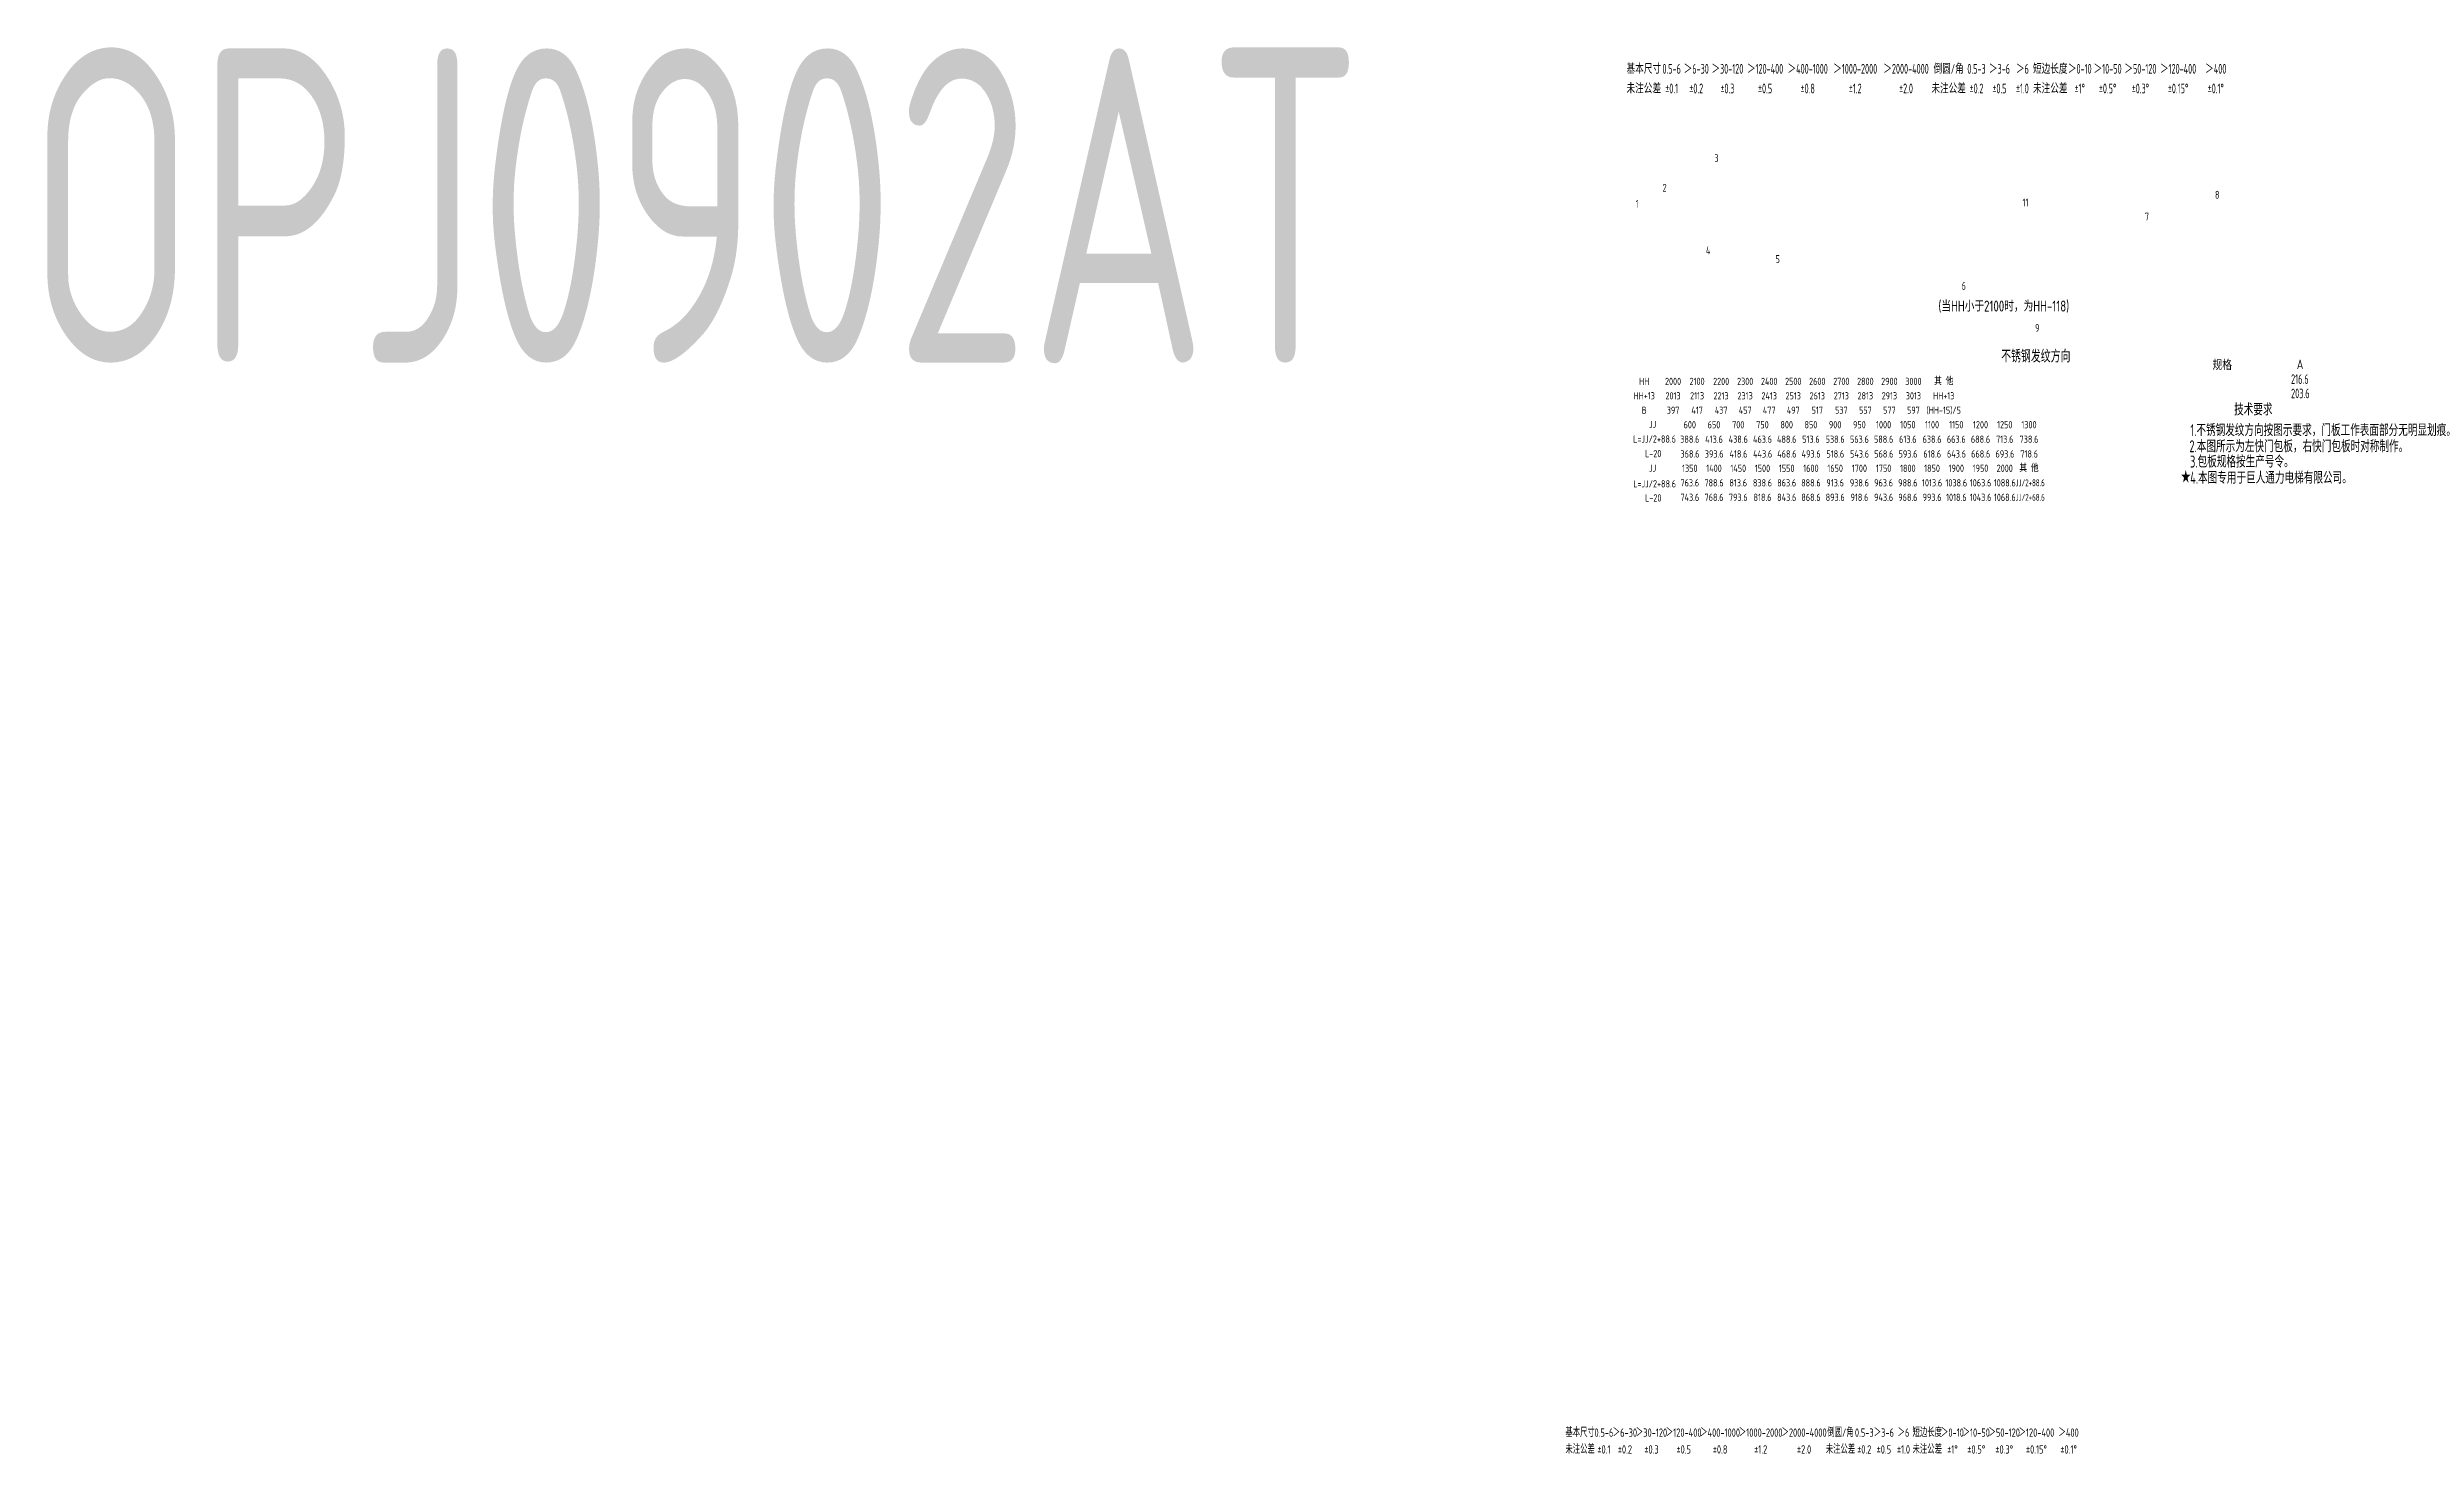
# Model space of a CAD drawing. Header units: inches. Extents: x 14216 to 120088, y -29410 to 23559.
# Drawn here: x 104774 to 112314, y 9939 to 14415 of the extents above; entities that cross this region are included whole.
import ezdxf
from ezdxf.enums import TextEntityAlignment as Align

# ---------------------------------------------------------------- set-up
doc = ezdxf.new("R2010")
doc.units = ezdxf.units.IN
doc.header["$LTSCALE"] = 0.3
doc.header["$MEASUREMENT"] = 0
doc.layers.add('2', color=2, linetype='Continuous')
doc.layers.add('2细实线', color=2, linetype='Continuous')
doc.styles.add('HZ', font='isocp2.shx', dxfattribs={"width": 0.7, "bigfont": 'hztxt.shx'})

msp = doc.modelspace()

# ---------------------------------------------------------------- texts
at = {"layer": '2', "color": 4, "style": 'HZ', "width": 0.7}
for s, p in [('3', (110079.308, 14049.719)), ('2', (109914.561, 13955.436)), ('8', (111672.563, 13933.258)), ('1', (109828.822, 13904.443)), ('11', (111060.199, 13908.521)), ('7', (111449.571, 13863.808)), ('4', (110052.406, 13756.227)), ('5', (110274.053, 13728.503)), ('6', (110866.194, 13643.014)), ('9', (111099.989, 13509.427))]:
    msp.add_text(s, height=25, dxfattribs=at).set_placement(p)
at = {"layer": '2', "color": 6, "style": 'HZ', "width": 0.8}
msp.add_text('(当HH小于2100时，为HH-118)', height=35, dxfattribs=at).set_placement((111000.368, 13591.432), align=Align.MIDDLE_CENTER)
at = {"layer": '2', "color": 6, "style": 'HZ'}
for s, height, width, p in [('不锈钢发纹方向', 40, 0.75, (110991.995, 13411.84)), ('技术要求', 38, 0.7, (111733.403, 13243.262)), ('1.不锈钢发纹方向按图示要求，门板工作表面部分无明显划痕。', 38, 0.7, (111594.474, 13177.575)), ('2.本图所示为左快门包板，右快门包板时对称制作。', 38, 0.7, (111591.297, 13126.281)), ('3.包板规格按生产号令。', 38, 0.7, (111593.238, 13077.484)), ('4.本图专用于巨人通力电梯有限公司。', 38, 0.7, (111593.602, 13026.076))]:
    msp.add_text(s, height=height, dxfattribs=dict(at, width=width)).set_placement(p)
at = {"layer": '2', "style": 'HZ'}
for s, height, width, p in [('规格', 30.4363, 0.85, (111664.586, 13387.968)), ('A', 30.436, 0.85, (111932.931, 13390.677)), ('★', 38, 0.8, (111564.403, 13028.703))]:
    msp.add_text(s, height=height, dxfattribs=dict(at, width=width)).set_placement(p)
at = {"layer": '2', "color": 6, "insert": (106833.584, 13910.575), "char_height": 1000, "attachment_point": 5, "style": 'HZ'}
msp.add_mtext('\\A1;OPJ0902AT', dxfattribs=at)
at = {"layer": '2', "char_height": 30.4363, "attachment_point": 1, "style": 'HZ'}
for s, insert in [('216.6', (111914.629, 13374.157)), ('203.6', (111914.629, 13328.503))]:
    msp.add_mtext(s, dxfattribs=dict(at, insert=insert))
at = {"layer": '2细实线', "linetype": 'ByBlock', "style": 'HZ', "width": 0.65}
for s, height, p in [('基本尺寸', 31.298, (109854.614, 14346.646)), ('0.5-6', 31.298, (109943.292, 14346.646)), ('＞6-30', 31.298, (110021.537, 14346.646)), ('＞30-120', 31.298, (110120.647, 14346.646)), ('＞120-400', 31.298, (110240.622, 14346.646)), ('＞400-1000', 31.298, (110376.247, 14346.646)), ('＞1000-2000', 31.298, (110527.52, 14346.646)), ('＞2000-4000', 31.298, (110689.227, 14346.646)), ('倒圆/角', 31.298, (110824.851, 14346.646)), ('0.5-3', 31.298, (110913.529, 14346.646)), ('＞3-6', 31.298, (110986.557, 14346.646)), ('＞6', 31.298, (111059.586, 14346.646)), ('短边长度', 31.298, (111148.263, 14346.646)), ('＞0-10', 31.298, (111242.157, 14346.646)), ('＞10-50', 31.298, (111330.835, 14346.646)), ('＞50-120', 31.298, (111435.161, 14346.646)), ('＞120-400', 31.298, (111555.137, 14346.646)), ('＞400', 31.298, (111675.112, 14346.646)), ('未注公差', 31.298, (109854.614, 14284.05)), ('%%p0.1', 31.298, (109943.292, 14284.05)), ('%%p0.2', 31.298, (110021.537, 14284.05)), ('%%p0.3', 31.298, (110120.647, 14284.05)), ('%%p0.5', 31.298, (110240.622, 14284.05)), ('%%p0.8', 31.298, (110376.247, 14284.05)), ('%%p1.2', 31.298, (110527.52, 14284.05)), ('%%p2.0', 31.298, (110689.227, 14284.05)), ('未注公差', 31.298, (110824.851, 14284.05)), ('%%p0.2', 31.298, (110913.529, 14284.05)), ('%%p0.5', 31.298, (110986.557, 14284.05)), ('%%p1.0', 31.298, (111059.586, 14284.05)), ('未注公差', 31.298, (111148.263, 14284.05)), ('%%p1%%d', 31.298, (111242.157, 14284.05)), ('%%p0.5%%d', 31.298, (111330.835, 14284.05)), ('%%p0.3%%d', 31.298, (111435.161, 14284.05)), ('%%p0.15%%d', 31.298, (111555.137, 14284.05)), ('%%p0.1%%d', 31.298, (111675.112, 14284.05)), ('未注公差', 26.73, (109651.988, 9952.111)), ('基本尺寸', 26.73, (109651.988, 10005.571)), ('0.5-6', 26.73, (109727.723, 10005.571)), ('%%p0.1', 26.73, (109727.723, 9952.111)), ('＞6-30', 26.73, (109794.548, 10005.571)), ('%%p0.2', 26.73, (109794.548, 9952.111)), ('＞30-120', 26.73, (109879.193, 10005.571)), ('%%p0.3', 26.73, (109879.193, 9952.111)), ('＞120-400', 26.73, (109981.658, 10005.571)), ('%%p0.5', 26.73, (109981.658, 9952.111)), ('＞400-1000', 26.73, (110097.488, 10005.571)), ('%%p0.8', 26.73, (110097.488, 9952.111)), ('＞1000-2000', 26.73, (110226.683, 10005.571)), ('%%p1.2', 26.73, (110226.683, 9952.111)), ('＞2000-4000', 26.73, (110364.788, 10005.571)), ('%%p2.0', 26.73, (110364.788, 9952.111)), ('未注公差', 26.73, (110480.618, 9952.111)), ('倒圆/角', 26.73, (110480.618, 10005.571)), ('0.5-3', 26.73, (110556.353, 10005.571)), ('%%p0.2', 26.73, (110556.353, 9952.111)), ('＞3-6', 26.73, (110618.723, 10005.571)), ('%%p0.5', 26.73, (110618.723, 9952.111)), ('%%p1.0', 26.73, (110681.093, 9952.111)), ('＞6', 26.73, (110681.093, 10005.571)), ('未注公差', 26.73, (110756.828, 9952.111)), ('短边长度', 26.73, (110756.828, 10005.571)), ('＞0-10', 26.73, (110837.018, 10005.571)), ('%%p1%%d', 26.73, (110837.018, 9952.111)), ('＞10-50', 26.73, (110912.753, 10005.571)), ('%%p0.5%%d', 26.73, (110912.753, 9952.111)), ('＞50-120', 26.73, (111001.853, 10005.571)), ('%%p0.3%%d', 26.73, (111001.853, 9952.111)), ('＞120-400', 26.73, (111104.318, 10005.571)), ('%%p0.15%%d', 26.73, (111104.318, 9952.111)), ('＞400', 26.73, (111206.783, 10005.571)), ('%%p0.1%%d', 26.73, (111206.783, 9952.111))]:
    msp.add_text(s, height=height, dxfattribs=at).set_placement(p, align=Align.MIDDLE_CENTER)
at = {"layer": '2细实线', "style": 'HZ'}
for s, height, width, p in [('HH', 22.95, 0.8, (109855.989, 13351.774)), ('2000', 22.95, 0.8, (109947.789, 13351.774)), ('2100', 22.95, 0.8, (110024.289, 13351.774)), ('2200', 22.95, 0.8, (110100.789, 13351.774)), ('2300', 22.95, 0.8, (110177.289, 13351.774)), ('2400', 22.95, 0.8, (110253.789, 13351.774)), ('2500', 22.95, 0.8, (110330.289, 13351.774)), ('2600', 22.95, 0.8, (110406.789, 13351.774)), ('2700', 22.95, 0.8, (110483.289, 13351.774)), ('2800', 22.95, 0.8, (110559.789, 13351.774)), ('2900', 22.95, 0.8, (110636.289, 13351.774)), ('3000', 22.95, 0.8, (110712.789, 13351.774)), ('其 他', 22.95, 0.8, (110809.289, 13351.774)), ('HH+13', 22.95, 0.8, (109855.989, 13305.874)), ('2013', 22.95, 0.8, (109947.789, 13305.874)), ('2113', 22.95, 0.8, (110024.289, 13305.874)), ('2213', 22.95, 0.8, (110100.789, 13305.874)), ('2313', 22.95, 0.8, (110177.289, 13305.874)), ('2413', 22.95, 0.8, (110253.789, 13305.874)), ('2513', 22.95, 0.8, (110330.289, 13305.874)), ('2613', 22.95, 0.8, (110406.789, 13305.874)), ('2713', 22.95, 0.8, (110483.289, 13305.874)), ('2813', 22.95, 0.8, (110559.789, 13305.874)), ('2913', 22.95, 0.8, (110636.289, 13305.874)), ('3013', 22.95, 0.8, (110712.789, 13305.874)), ('(HH-15)/5', 22.95, 0.8, (110809.289, 13259.974)), ('HH+13', 22.95, 0.8, (110809.289, 13305.874)), ('B', 22.95, 0.8, (109855.989, 13259.974)), ('JJ', 23.1336, 0.8, (109882.58, 13214.407)), ('397', 22.95, 0.8, (109947.789, 13259.974)), ('600', 23.1336, 0.8, (110000.979, 13213.891)), ('417', 22.95, 0.8, (110024.289, 13259.974)), ('650', 23.1336, 0.8, (110078.091, 13213.891)), ('437', 22.95, 0.8, (110100.789, 13259.974)), ('700', 23.1336, 0.8, (110155.203, 13213.891)), ('457', 22.95, 0.8, (110177.289, 13259.974)), ('750', 23.1336, 0.8, (110232.315, 13213.891)), ('477', 22.95, 0.8, (110253.789, 13259.974)), ('800', 23.1336, 0.8, (110309.427, 13213.891)), ('497', 22.95, 0.8, (110330.289, 13259.974)), ('850', 23.1336, 0.8, (110386.539, 13213.891)), ('517', 22.95, 0.8, (110406.789, 13259.974)), ('900', 23.1336, 0.8, (110463.651, 13213.891)), ('537', 22.95, 0.8, (110483.289, 13259.974)), ('950', 23.1336, 0.8, (110540.763, 13213.891)), ('557', 22.95, 0.8, (110559.789, 13259.974)), ('1000', 23.1336, 0.8, (110617.875, 13213.891)), ('577', 22.95, 0.8, (110636.289, 13259.974)), ('1050', 23.1336, 0.8, (110694.987, 13213.891)), ('597', 22.95, 0.8, (110712.789, 13259.974)), ('1100', 23.1336, 0.8, (110772.099, 13213.891)), ('1150', 23.1336, 0.8, (110849.211, 13213.891)), ('1200', 23.1336, 0.8, (110926.323, 13213.891)), ('1250', 23.1336, 0.8, (111003.435, 13213.891)), ('1300', 23.1336, 0.8, (111080.547, 13213.891)), ('L=JJ/2+88.6', 23.1336, 0.8, (109888.794, 13168.141)), ('L-20', 23.1336, 0.8, (109884.59, 13121.906)), ('388.6', 23.1336, 0.8, (110000.979, 13167.624)), ('368.6', 23.1336, 0.8, (110001.557, 13120.756)), ('393.6', 23.1336, 0.8, (110078.669, 13120.756)), ('413.6', 23.1336, 0.8, (110078.091, 13167.624)), ('438.6', 23.1336, 0.8, (110155.203, 13167.624)), ('418.6', 23.1336, 0.8, (110155.781, 13120.756)), ('463.6', 23.1336, 0.8, (110232.315, 13167.624)), ('443.6', 23.1336, 0.8, (110232.893, 13120.756)), ('488.6', 23.1336, 0.8, (110309.427, 13167.624)), ('468.6', 23.1336, 0.8, (110310.005, 13120.756)), ('493.6', 23.1336, 0.8, (110387.117, 13120.756)), ('513.6', 23.1336, 0.8, (110386.539, 13167.624)), ('538.6', 23.1336, 0.8, (110463.651, 13167.624)), ('518.6', 23.1336, 0.8, (110464.229, 13120.756)), ('563.6', 23.1336, 0.8, (110540.763, 13167.624)), ('543.6', 23.1336, 0.8, (110541.341, 13120.756)), ('588.6', 23.1336, 0.8, (110617.875, 13167.624)), ('568.6', 23.1336, 0.8, (110618.453, 13120.756)), ('593.6', 23.1336, 0.8, (110695.565, 13120.756)), ('613.6', 23.1336, 0.8, (110694.987, 13167.624)), ('638.6', 23.1336, 0.8, (110772.099, 13167.624)), ('618.6', 23.1336, 0.8, (110772.677, 13120.756)), ('663.6', 23.1336, 0.8, (110849.211, 13167.624)), ('643.6', 23.1336, 0.8, (110849.789, 13120.756)), ('688.6', 23.1336, 0.8, (110926.323, 13167.624)), ('668.6', 23.1336, 0.8, (110926.901, 13120.756)), ('693.6', 23.1336, 0.8, (111004.013, 13120.756)), ('713.6', 23.1336, 0.8, (111003.435, 13167.624)), ('738.6', 23.1336, 0.8, (111080.547, 13167.624)), ('718.6', 23.1336, 0.8, (111081.125, 13120.756)), ('JJ', 23.1336, 0.8, (109882.58, 13075.572)), ('1350', 23.1336, 0.8, (110000.979, 13075.056)), ('1400', 23.1336, 0.8, (110078.091, 13075.056)), ('1450', 23.1336, 0.8, (110155.203, 13075.056)), ('1500', 23.1336, 0.8, (110232.315, 13075.056)), ('1550', 23.1336, 0.8, (110309.427, 13075.056)), ('1600', 23.1336, 0.8, (110386.539, 13075.056)), ('1650', 23.1336, 0.8, (110463.651, 13075.056)), ('1700', 23.1336, 0.8, (110540.763, 13075.056)), ('1750', 23.1336, 0.8, (110617.875, 13075.056)), ('1800', 23.1336, 0.8, (110694.987, 13075.056)), ('1850', 23.1336, 0.8, (110772.099, 13075.056)), ('1900', 23.1336, 0.8, (110849.211, 13075.056)), ('1950', 23.1336, 0.8, (110926.323, 13075.056)), ('2000', 23.1336, 0.8, (111003.435, 13075.056)), ('其 他', 23.1336, 0.8, (111080.547, 13075.056)), ('L=JJ/2+88.6', 23.1336, 0.8, (109889.165, 13025.579)), ('L-20', 23.1336, 0.8, (109884.763, 12980.827)), ('743.6', 23.1336, 0.8, (110001.094, 12982.667)), ('763.6', 23.1336, 0.8, (110000.979, 13028.789)), ('788.6', 23.1336, 0.8, (110078.091, 13028.789)), ('768.6', 23.1336, 0.8, (110078.206, 12982.667)), ('793.6', 23.1336, 0.8, (110155.318, 12982.667)), ('813.6', 23.1336, 0.8, (110155.203, 13028.789)), ('838.6', 23.1336, 0.8, (110232.315, 13028.789)), ('818.6', 23.1336, 0.8, (110232.43, 12982.667)), ('843.6', 23.1336, 0.8, (110309.542, 12982.667)), ('863.6', 23.1336, 0.8, (110309.427, 13028.789)), ('888.6', 23.1336, 0.8, (110386.539, 13028.789)), ('868.6', 23.1336, 0.8, (110386.654, 12982.667)), ('893.6', 23.1336, 0.8, (110463.766, 12982.667)), ('913.6', 23.1336, 0.8, (110463.651, 13028.789)), ('938.6', 23.1336, 0.8, (110540.763, 13028.789)), ('918.6', 23.1336, 0.8, (110540.878, 12982.667)), ('943.6', 23.1336, 0.8, (110617.99, 12982.667)), ('963.6', 23.1336, 0.8, (110617.875, 13028.789)), ('988.6', 23.1336, 0.8, (110694.987, 13028.789)), ('968.6', 23.1336, 0.8, (110695.102, 12982.667)), ('1013.6', 23.1336, 0.8, (110772.099, 13028.789)), ('993.6', 23.1336, 0.8, (110772.214, 12982.667)), ('1038.6', 23.1336, 0.8, (110849.211, 13028.789)), ('1018.6', 23.1336, 0.8, (110849.326, 12982.667)), ('1043.6', 23.1336, 0.8, (110926.438, 12982.667)), ('1063.6', 23.1336, 0.8, (110926.323, 13028.789)), ('1088.6', 23.1336, 0.8, (111003.435, 13028.789)), ('1068.6', 23.1336, 0.8, (111003.55, 12982.667)), ('JJ/2+88.6', 22.176, 0.65, (111084.167, 13028.789)), ('JJ/2+68.6', 22.176, 0.65, (111084.282, 12982.667))]:
    msp.add_text(s, height=height, dxfattribs=dict(at, width=width)).set_placement(p, align=Align.MIDDLE_CENTER)

doc.saveas('drawing.dxf')
